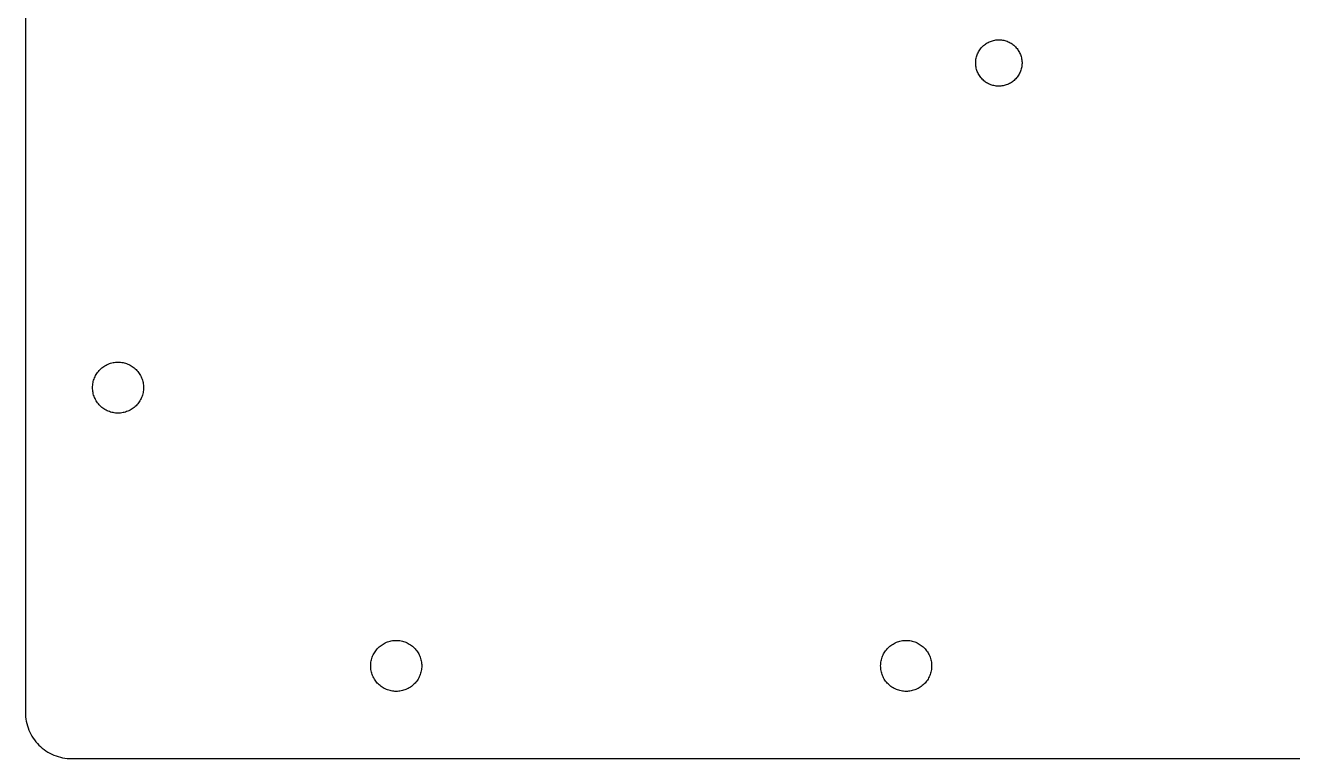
# Model space of a CAD drawing. Header units: metres. Extents: x -150 to 150, y -150 to 150.
# Drawn here: x -150 to -13.3, y -150 to -70.9 of the extents above; entities that cross this region are included whole.
import ezdxf

# ---------------------------------------------------------------- set-up
doc = ezdxf.new("R2010")
doc.units = ezdxf.units.M

msp = doc.modelspace()

# ---------------------------------------------------------------- linework, layer by layer
for p, q in [((-150, 145), (-150, -145)), ((-47.242, -73.8943), (-47.185, -73.7856)), ((-47.185, -73.7856), (-47.1228, -73.6798)), ((-47.1228, -73.6798), (-47.0555, -73.5773)), ((-47.0555, -73.5773), (-46.9832, -73.4781)), ((-46.9832, -73.4781), (-46.9061, -73.3826)), ((-46.9061, -73.3826), (-46.8245, -73.291)), ((-46.8245, -73.291), (-46.7384, -73.2036)), ((-46.7384, -73.2036), (-46.6482, -73.1204)), ((-46.6482, -73.1204), (-46.554, -73.0418)), ((-46.554, -73.0418), (-46.456, -72.9679)), ((-46.456, -72.9679), (-46.3546, -72.8989)), ((-46.3546, -72.8989), (-46.2498, -72.8349)), ((-46.2498, -72.8349), (-46.1421, -72.7762)), ((-46.1421, -72.7762), (-46.0316, -72.7229)), ((-46.0316, -72.7229), (-45.9186, -72.675)), ((-45.9186, -72.675), (-45.8034, -72.6327)), ((-45.8034, -72.6327), (-45.6863, -72.5961)), ((-45.6863, -72.5961), (-45.5675, -72.5653)), ((-45.5675, -72.5653), (-45.4474, -72.5404)), ((-45.4474, -72.5404), (-45.3261, -72.5214)), ((-45.3261, -72.5214), (-45.2041, -72.5084)), ((-45.2041, -72.5084), (-45.0816, -72.5013)), ((-45.0816, -72.5013), (-44.9589, -72.5003)), ((-44.9589, -72.5003), (-44.8363, -72.5054)), ((-44.8363, -72.5054), (-44.7141, -72.5164)), ((-44.7141, -72.5164), (-44.5926, -72.5334)), ((-44.5926, -72.5334), (-44.472, -72.5564)), ((-44.472, -72.5564), (-44.3528, -72.5852)), ((-44.3528, -72.5852), (-44.2351, -72.6198)), ((-44.2351, -72.6198), (-44.1192, -72.6602)), ((-44.1192, -72.6602), (-44.0054, -72.7063)), ((-44.0054, -72.7063), (-43.8941, -72.7578)), ((-43.8941, -72.7578), (-43.7854, -72.8148)), ((-43.7854, -72.8148), (-43.6797, -72.877)), ((-43.6797, -72.877), (-43.5771, -72.9443)), ((-43.5771, -72.9443), (-43.4779, -73.0166)), ((-43.4779, -73.0166), (-43.3824, -73.0937)), ((-43.3824, -73.0937), (-43.2908, -73.1754)), ((-43.2908, -73.1754), (-43.2034, -73.2614)), ((-43.2034, -73.2614), (-43.1202, -73.3516)), ((-43.1202, -73.3516), (-43.0416, -73.4459)), ((-43.0416, -73.4459), (-42.9677, -73.5438)), ((-42.9677, -73.5438), (-42.8987, -73.6453)), ((-42.8987, -73.6453), (-42.8348, -73.75)), ((-42.8348, -73.75), (-42.776, -73.8577)), ((-47.4995, -74.9591), (-47.4945, -74.8365)), ((-47.4985, -75.0818), (-47.4995, -74.9591)), ((-47.4915, -75.2043), (-47.4985, -75.0818)), ((-47.4945, -74.8365), (-47.4834, -74.7143)), ((-47.4834, -74.7143), (-47.4664, -74.5928)), ((-47.4664, -74.5928), (-47.4435, -74.4722)), ((-47.4435, -74.4722), (-47.4146, -74.353)), ((-47.4146, -74.353), (-47.38, -74.2352)), ((-47.38, -74.2352), (-47.3396, -74.1194)), ((-47.3396, -74.1194), (-47.2936, -74.0056)), ((-47.2936, -74.0056), (-47.242, -73.8943)), ((-42.776, -73.8577), (-42.7227, -73.9682)), ((-42.7227, -73.9682), (-42.6748, -74.0812)), ((-42.6748, -74.0812), (-42.6325, -74.1964)), ((-42.6325, -74.1964), (-42.5959, -74.3135)), ((-42.5959, -74.3135), (-42.5651, -74.4323)), ((-42.5651, -74.4323), (-42.5402, -74.5525)), ((-42.5402, -74.5525), (-42.5212, -74.6737)), ((-42.5212, -74.6737), (-42.5082, -74.7957)), ((-42.5052, -75.1635), (-42.5162, -75.2857)), ((-42.5082, -74.7957), (-42.5012, -74.9182)), ((-42.5002, -75.0409), (-42.5052, -75.1635)), ((-42.5012, -74.9182), (-42.5002, -75.0409)), ((-47.4784, -75.3263), (-47.4915, -75.2043)), ((-47.4594, -75.4476), (-47.4784, -75.3263)), ((-47.4345, -75.5677), (-47.4594, -75.4476)), ((-47.4037, -75.6865), (-47.4345, -75.5677)), ((-47.3671, -75.8036), (-47.4037, -75.6865)), ((-47.3249, -75.9188), (-47.3671, -75.8036)), ((-47.277, -76.0318), (-47.3249, -75.9188)), ((-47.2236, -76.1423), (-47.277, -76.0318)), ((-47.1649, -76.25), (-47.2236, -76.1423)), ((-47.1009, -76.3547), (-47.1649, -76.25)), ((-47.0319, -76.4562), (-47.1009, -76.3547)), ((-46.958, -76.5542), (-47.0319, -76.4562)), ((-43.0164, -76.5219), (-43.0935, -76.6174)), ((-42.9442, -76.4228), (-43.0164, -76.5219)), ((-42.8768, -76.3202), (-42.9442, -76.4228)), ((-42.8146, -76.2144), (-42.8768, -76.3202)), ((-42.7576, -76.1057), (-42.8146, -76.2144)), ((-42.7061, -75.9944), (-42.7576, -76.1057)), ((-42.6601, -75.8806), (-42.7061, -75.9944)), ((-42.6197, -75.7648), (-42.6601, -75.8806)), ((-42.585, -75.647), (-42.6197, -75.7648)), ((-42.5562, -75.5278), (-42.585, -75.647)), ((-42.5332, -75.4072), (-42.5562, -75.5278)), ((-42.5162, -75.2857), (-42.5332, -75.4072)), ((-46.8794, -76.6484), (-46.958, -76.5542)), ((-46.7963, -76.7386), (-46.8794, -76.6484)), ((-46.7088, -76.8247), (-46.7963, -76.7386)), ((-46.6172, -76.9063), (-46.7088, -76.8247)), ((-46.5217, -76.9834), (-46.6172, -76.9063)), ((-46.4226, -77.0557), (-46.5217, -76.9834)), ((-46.32, -77.123), (-46.4226, -77.0557)), ((-46.2142, -77.1852), (-46.32, -77.123)), ((-46.1055, -77.2422), (-46.2142, -77.1852)), ((-45.9942, -77.2937), (-46.1055, -77.2422)), ((-45.8804, -77.3398), (-45.9942, -77.2937)), ((-45.7646, -77.3802), (-45.8804, -77.3398)), ((-45.6469, -77.4148), (-45.7646, -77.3802)), ((-45.5276, -77.4437), (-45.6469, -77.4148)), ((-45.4071, -77.4666), (-45.5276, -77.4437)), ((-45.2855, -77.4836), (-45.4071, -77.4666)), ((-45.1633, -77.4947), (-45.2855, -77.4836)), ((-45.0407, -77.4997), (-45.1633, -77.4947)), ((-44.918, -77.4987), (-45.0407, -77.4997)), ((-44.7955, -77.4916), (-44.918, -77.4987)), ((-44.6735, -77.4786), (-44.7955, -77.4916)), ((-44.5523, -77.4596), (-44.6735, -77.4786)), ((-44.4321, -77.4347), (-44.5523, -77.4596)), ((-44.3134, -77.4039), (-44.4321, -77.4347)), ((-44.1962, -77.3673), (-44.3134, -77.4039)), ((-44.081, -77.325), (-44.1962, -77.3673)), ((-43.968, -77.2772), (-44.081, -77.325)), ((-43.8576, -77.2238), (-43.968, -77.2772)), ((-43.7498, -77.1651), (-43.8576, -77.2238)), ((-43.6451, -77.1011), (-43.7498, -77.1651)), ((-43.5436, -77.0321), (-43.6451, -77.1011)), ((-43.4457, -76.9582), (-43.5436, -77.0321)), ((-43.3515, -76.8796), (-43.4457, -76.9582)), ((-43.2612, -76.7965), (-43.3515, -76.8796)), ((-43.1752, -76.709), (-43.2612, -76.7965)), ((-43.0935, -76.6174), (-43.1752, -76.709)), ((-141.945, -108.055), (-141.847, -107.962)), ((-141.847, -107.962), (-141.745, -107.874)), ((-141.745, -107.874), (-141.638, -107.791)), ((-141.638, -107.791), (-141.528, -107.713)), ((-141.528, -107.713), (-141.414, -107.641)), ((-141.414, -107.641), (-141.296, -107.575)), ((-141.296, -107.575), (-141.176, -107.514)), ((-141.176, -107.514), (-141.052, -107.459)), ((-141.052, -107.459), (-140.926, -107.411)), ((-140.926, -107.411), (-140.798, -107.368)), ((-140.798, -107.368), (-140.668, -107.332)), ((-140.668, -107.332), (-140.536, -107.303)), ((-140.536, -107.303), (-140.404, -107.28)), ((-140.404, -107.28), (-140.27, -107.263)), ((-140.27, -107.263), (-140.135, -107.253)), ((-140.135, -107.253), (-140, -107.25)), ((-140, -107.25), (-139.865, -107.253)), ((-139.865, -107.253), (-139.73, -107.263)), ((-139.73, -107.263), (-139.596, -107.28)), ((-139.596, -107.28), (-139.464, -107.303)), ((-139.464, -107.303), (-139.332, -107.332)), ((-139.332, -107.332), (-139.202, -107.368)), ((-139.202, -107.368), (-139.074, -107.411)), ((-139.074, -107.411), (-138.948, -107.459)), ((-138.948, -107.459), (-138.824, -107.514)), ((-138.824, -107.514), (-138.704, -107.575)), ((-138.704, -107.575), (-138.586, -107.641)), ((-138.586, -107.641), (-138.472, -107.713)), ((-138.472, -107.713), (-138.362, -107.791)), ((-138.362, -107.791), (-138.255, -107.874)), ((-138.255, -107.874), (-138.153, -107.962)), ((-138.153, -107.962), (-138.055, -108.055)), ((-142.697, -109.464), (-142.668, -109.332)), ((-142.668, -109.332), (-142.632, -109.202)), ((-142.632, -109.202), (-142.589, -109.074)), ((-142.589, -109.074), (-142.541, -108.948)), ((-142.541, -108.948), (-142.486, -108.824)), ((-142.486, -108.824), (-142.425, -108.704)), ((-142.425, -108.704), (-142.359, -108.586)), ((-142.359, -108.586), (-142.287, -108.472)), ((-142.287, -108.472), (-142.209, -108.362)), ((-142.209, -108.362), (-142.126, -108.255)), ((-142.126, -108.255), (-142.038, -108.153)), ((-142.038, -108.153), (-141.945, -108.055)), ((-138.055, -108.055), (-137.962, -108.153)), ((-137.962, -108.153), (-137.874, -108.255)), ((-137.874, -108.255), (-137.791, -108.362)), ((-137.791, -108.362), (-137.713, -108.472)), ((-137.713, -108.472), (-137.641, -108.586)), ((-137.641, -108.586), (-137.575, -108.704)), ((-137.575, -108.704), (-137.514, -108.824)), ((-137.514, -108.824), (-137.459, -108.948)), ((-137.459, -108.948), (-137.411, -109.074)), ((-137.411, -109.074), (-137.368, -109.202)), ((-137.368, -109.202), (-137.332, -109.332)), ((-137.332, -109.332), (-137.303, -109.464)), ((-142.75, -110), (-142.747, -109.865)), ((-142.747, -110.135), (-142.75, -110)), ((-142.747, -109.865), (-142.737, -109.73)), ((-142.737, -110.27), (-142.747, -110.135)), ((-142.737, -109.73), (-142.72, -109.596)), ((-142.72, -110.404), (-142.737, -110.27)), ((-142.72, -109.596), (-142.697, -109.464)), ((-142.697, -110.536), (-142.72, -110.404)), ((-142.668, -110.668), (-142.697, -110.536)), ((-142.632, -110.798), (-142.668, -110.668)), ((-137.332, -110.668), (-137.368, -110.798)), ((-137.303, -110.536), (-137.332, -110.668)), ((-137.303, -109.464), (-137.28, -109.596)), ((-137.28, -110.404), (-137.303, -110.536)), ((-137.28, -109.596), (-137.263, -109.73)), ((-137.263, -110.27), (-137.28, -110.404)), ((-137.263, -109.73), (-137.253, -109.865)), ((-137.253, -110.135), (-137.263, -110.27)), ((-137.253, -109.865), (-137.25, -110)), ((-137.25, -110), (-137.253, -110.135)), ((-142.589, -110.926), (-142.632, -110.798)), ((-142.541, -111.052), (-142.589, -110.926)), ((-142.486, -111.176), (-142.541, -111.052)), ((-142.425, -111.296), (-142.486, -111.176)), ((-142.359, -111.414), (-142.425, -111.296)), ((-142.287, -111.528), (-142.359, -111.414)), ((-142.209, -111.638), (-142.287, -111.528)), ((-142.126, -111.745), (-142.209, -111.638)), ((-142.038, -111.847), (-142.126, -111.745)), ((-141.945, -111.945), (-142.038, -111.847)), ((-141.847, -112.038), (-141.945, -111.945)), ((-141.745, -112.126), (-141.847, -112.038)), ((-138.153, -112.038), (-138.255, -112.126)), ((-138.055, -111.945), (-138.153, -112.038)), ((-137.962, -111.847), (-138.055, -111.945)), ((-137.874, -111.745), (-137.962, -111.847)), ((-137.791, -111.638), (-137.874, -111.745)), ((-137.713, -111.528), (-137.791, -111.638)), ((-137.641, -111.414), (-137.713, -111.528)), ((-137.575, -111.296), (-137.641, -111.414)), ((-137.514, -111.176), (-137.575, -111.296)), ((-137.459, -111.052), (-137.514, -111.176)), ((-137.411, -110.926), (-137.459, -111.052)), ((-137.368, -110.798), (-137.411, -110.926)), ((-141.638, -112.209), (-141.745, -112.126)), ((-141.528, -112.287), (-141.638, -112.209)), ((-141.414, -112.359), (-141.528, -112.287)), ((-141.296, -112.425), (-141.414, -112.359)), ((-141.176, -112.486), (-141.296, -112.425)), ((-141.052, -112.541), (-141.176, -112.486)), ((-140.926, -112.589), (-141.052, -112.541)), ((-140.798, -112.632), (-140.926, -112.589)), ((-140.668, -112.668), (-140.798, -112.632)), ((-140.536, -112.697), (-140.668, -112.668)), ((-140.404, -112.72), (-140.536, -112.697)), ((-140.27, -112.737), (-140.404, -112.72)), ((-140.135, -112.747), (-140.27, -112.737)), ((-140, -112.75), (-140.135, -112.747)), ((-139.865, -112.747), (-140, -112.75)), ((-139.73, -112.737), (-139.865, -112.747)), ((-139.596, -112.72), (-139.73, -112.737)), ((-139.464, -112.697), (-139.596, -112.72)), ((-139.332, -112.668), (-139.464, -112.697)), ((-139.202, -112.632), (-139.332, -112.668)), ((-139.074, -112.589), (-139.202, -112.632)), ((-138.948, -112.541), (-139.074, -112.589)), ((-138.824, -112.486), (-138.948, -112.541)), ((-138.704, -112.425), (-138.824, -112.486)), ((-138.586, -112.359), (-138.704, -112.425)), ((-138.472, -112.287), (-138.586, -112.359)), ((-138.362, -112.209), (-138.472, -112.287)), ((-138.255, -112.126), (-138.362, -112.209)), ((-112.038, -138.153), (-111.945, -138.055)), ((-111.945, -138.055), (-111.847, -137.962)), ((-111.847, -137.962), (-111.745, -137.874)), ((-111.745, -137.874), (-111.638, -137.791)), ((-111.638, -137.791), (-111.528, -137.713)), ((-111.528, -137.713), (-111.414, -137.641)), ((-111.414, -137.641), (-111.296, -137.575)), ((-111.296, -137.575), (-111.176, -137.514)), ((-111.176, -137.514), (-111.052, -137.459)), ((-111.052, -137.459), (-110.926, -137.411)), ((-110.926, -137.411), (-110.798, -137.368)), ((-110.798, -137.368), (-110.668, -137.332)), ((-110.668, -137.332), (-110.536, -137.303)), ((-110.536, -137.303), (-110.404, -137.28)), ((-110.404, -137.28), (-110.27, -137.263)), ((-110.27, -137.263), (-110.135, -137.253)), ((-110.135, -137.253), (-110, -137.25)), ((-110, -137.25), (-109.865, -137.253)), ((-109.865, -137.253), (-109.73, -137.263)), ((-109.73, -137.263), (-109.596, -137.28)), ((-109.596, -137.28), (-109.464, -137.303)), ((-109.464, -137.303), (-109.332, -137.332)), ((-109.332, -137.332), (-109.202, -137.368)), ((-109.202, -137.368), (-109.074, -137.411)), ((-109.074, -137.411), (-108.948, -137.459)), ((-108.948, -137.459), (-108.824, -137.514)), ((-108.824, -137.514), (-108.704, -137.575)), ((-108.704, -137.575), (-108.586, -137.641)), ((-108.586, -137.641), (-108.472, -137.713)), ((-108.472, -137.713), (-108.362, -137.791)), ((-108.362, -137.791), (-108.255, -137.874)), ((-108.255, -137.874), (-108.153, -137.962)), ((-108.153, -137.962), (-108.055, -138.055)), ((-108.055, -138.055), (-107.962, -138.153)), ((-57.0376, -138.153), (-56.9445, -138.055)), ((-56.9445, -138.055), (-56.8468, -137.962)), ((-56.8468, -137.962), (-56.7446, -137.874)), ((-56.7446, -137.874), (-56.6382, -137.791)), ((-56.6382, -137.791), (-56.5278, -137.713)), ((-56.5278, -137.713), (-56.4138, -137.641)), ((-56.4138, -137.641), (-56.2963, -137.575)), ((-56.2963, -137.575), (-56.1758, -137.514)), ((-56.1758, -137.514), (-56.0524, -137.459)), ((-56.0524, -137.459), (-55.9264, -137.411)), ((-55.9264, -137.411), (-55.7983, -137.368)), ((-55.7983, -137.368), (-55.6682, -137.332)), ((-55.6682, -137.332), (-55.5365, -137.303)), ((-55.5365, -137.303), (-55.4035, -137.28)), ((-55.4035, -137.28), (-55.2695, -137.263)), ((-55.2695, -137.263), (-55.1349, -137.253)), ((-55.1349, -137.253), (-55, -137.25)), ((-55, -137.25), (-54.8651, -137.253)), ((-54.8651, -137.253), (-54.7305, -137.263)), ((-54.7305, -137.263), (-54.5965, -137.28)), ((-54.5965, -137.28), (-54.4635, -137.303)), ((-54.4635, -137.303), (-54.3318, -137.332)), ((-54.3318, -137.332), (-54.2017, -137.368)), ((-54.2017, -137.368), (-54.0735, -137.411)), ((-54.0735, -137.411), (-53.9476, -137.459)), ((-53.9476, -137.459), (-53.8242, -137.514)), ((-53.8242, -137.514), (-53.7037, -137.575)), ((-53.7037, -137.575), (-53.5862, -137.641)), ((-53.5862, -137.641), (-53.4722, -137.713)), ((-53.4722, -137.713), (-53.3618, -137.791)), ((-53.3618, -137.791), (-53.2554, -137.874)), ((-53.2554, -137.874), (-53.1532, -137.962)), ((-53.1532, -137.962), (-53.0555, -138.055)), ((-53.0555, -138.055), (-52.9624, -138.153)), ((-112.697, -139.464), (-112.668, -139.332)), ((-112.668, -139.332), (-112.632, -139.202)), ((-112.632, -139.202), (-112.589, -139.074)), ((-112.589, -139.074), (-112.541, -138.948)), ((-112.541, -138.948), (-112.486, -138.824)), ((-112.486, -138.824), (-112.425, -138.704)), ((-112.425, -138.704), (-112.359, -138.586)), ((-112.359, -138.586), (-112.287, -138.472)), ((-112.287, -138.472), (-112.209, -138.362)), ((-112.209, -138.362), (-112.126, -138.255)), ((-112.126, -138.255), (-112.038, -138.153)), ((-107.962, -138.153), (-107.874, -138.255)), ((-107.874, -138.255), (-107.791, -138.362)), ((-107.791, -138.362), (-107.713, -138.472)), ((-107.713, -138.472), (-107.641, -138.586)), ((-107.641, -138.586), (-107.575, -138.704)), ((-107.575, -138.704), (-107.514, -138.824)), ((-107.514, -138.824), (-107.459, -138.948)), ((-107.459, -138.948), (-107.411, -139.074)), ((-107.411, -139.074), (-107.368, -139.202)), ((-107.368, -139.202), (-107.332, -139.332)), ((-107.332, -139.332), (-107.303, -139.464)), ((-57.6972, -139.464), (-57.6676, -139.332)), ((-57.6676, -139.332), (-57.6316, -139.202)), ((-57.6316, -139.202), (-57.5892, -139.074)), ((-57.5892, -139.074), (-57.5407, -138.948)), ((-57.5407, -138.948), (-57.486, -138.824)), ((-57.486, -138.824), (-57.4253, -138.704)), ((-57.4253, -138.704), (-57.3587, -138.586)), ((-57.3587, -138.586), (-57.2865, -138.472)), ((-57.2865, -138.472), (-57.2088, -138.362)), ((-57.2088, -138.362), (-57.1258, -138.255)), ((-57.1258, -138.255), (-57.0376, -138.153)), ((-52.9624, -138.153), (-52.8742, -138.255)), ((-52.8742, -138.255), (-52.7912, -138.362)), ((-52.7912, -138.362), (-52.7135, -138.472)), ((-52.7135, -138.472), (-52.6412, -138.586)), ((-52.6412, -138.586), (-52.5747, -138.704)), ((-52.5747, -138.704), (-52.514, -138.824)), ((-52.514, -138.824), (-52.4593, -138.948)), ((-52.4593, -138.948), (-52.4108, -139.074)), ((-52.4108, -139.074), (-52.3684, -139.202)), ((-52.3684, -139.202), (-52.3324, -139.332)), ((-52.3324, -139.332), (-52.3028, -139.464)), ((-112.75, -140), (-112.747, -139.865)), ((-112.747, -140.135), (-112.75, -140)), ((-112.747, -139.865), (-112.737, -139.73)), ((-112.737, -140.27), (-112.747, -140.135)), ((-112.737, -139.73), (-112.72, -139.596)), ((-112.72, -140.404), (-112.737, -140.27)), ((-112.72, -139.596), (-112.697, -139.464)), ((-112.697, -140.536), (-112.72, -140.404)), ((-112.668, -140.668), (-112.697, -140.536)), ((-112.632, -140.798), (-112.668, -140.668)), ((-107.332, -140.668), (-107.368, -140.798)), ((-107.303, -140.536), (-107.332, -140.668)), ((-107.303, -139.464), (-107.28, -139.596)), ((-107.28, -140.404), (-107.303, -140.536)), ((-107.28, -139.596), (-107.263, -139.73)), ((-107.263, -140.27), (-107.28, -140.404)), ((-107.263, -139.73), (-107.253, -139.865)), ((-107.253, -140.135), (-107.263, -140.27)), ((-107.253, -139.865), (-107.25, -140)), ((-107.25, -140), (-107.253, -140.135)), ((-57.75, -140), (-57.7467, -139.865)), ((-57.7467, -140.135), (-57.75, -140)), ((-57.7467, -139.865), (-57.7368, -139.73)), ((-57.7368, -140.27), (-57.7467, -140.135)), ((-57.7368, -139.73), (-57.7202, -139.596)), ((-57.7202, -140.404), (-57.7368, -140.27)), ((-57.7202, -139.596), (-57.6972, -139.464)), ((-57.6972, -140.536), (-57.7202, -140.404)), ((-57.6676, -140.668), (-57.6972, -140.536)), ((-57.6316, -140.798), (-57.6676, -140.668)), ((-52.3324, -140.668), (-52.3684, -140.798)), ((-52.3028, -140.536), (-52.3324, -140.668)), ((-52.3028, -139.464), (-52.2798, -139.596)), ((-52.2798, -140.404), (-52.3028, -140.536)), ((-52.2798, -139.596), (-52.2632, -139.73)), ((-52.2632, -140.27), (-52.2798, -140.404)), ((-52.2632, -139.73), (-52.2533, -139.865)), ((-52.2533, -140.135), (-52.2632, -140.27)), ((-52.2533, -139.865), (-52.25, -140)), ((-52.25, -140), (-52.2533, -140.135)), ((-112.589, -140.926), (-112.632, -140.798)), ((-112.541, -141.052), (-112.589, -140.926)), ((-112.486, -141.176), (-112.541, -141.052)), ((-112.425, -141.296), (-112.486, -141.176)), ((-112.359, -141.414), (-112.425, -141.296)), ((-112.287, -141.528), (-112.359, -141.414)), ((-112.209, -141.638), (-112.287, -141.528)), ((-112.126, -141.745), (-112.209, -141.638)), ((-112.038, -141.847), (-112.126, -141.745)), ((-111.945, -141.945), (-112.038, -141.847)), ((-111.847, -142.038), (-111.945, -141.945)), ((-111.745, -142.126), (-111.847, -142.038)), ((-111.638, -142.209), (-111.745, -142.126)), ((-108.255, -142.126), (-108.362, -142.209)), ((-108.153, -142.038), (-108.255, -142.126)), ((-108.055, -141.945), (-108.153, -142.038)), ((-107.962, -141.847), (-108.055, -141.945)), ((-107.874, -141.745), (-107.962, -141.847)), ((-107.791, -141.638), (-107.874, -141.745)), ((-107.713, -141.528), (-107.791, -141.638)), ((-107.641, -141.414), (-107.713, -141.528)), ((-107.575, -141.296), (-107.641, -141.414)), ((-107.514, -141.176), (-107.575, -141.296)), ((-107.459, -141.052), (-107.514, -141.176)), ((-107.411, -140.926), (-107.459, -141.052)), ((-107.368, -140.798), (-107.411, -140.926)), ((-57.5892, -140.926), (-57.6316, -140.798)), ((-57.5407, -141.052), (-57.5892, -140.926)), ((-57.486, -141.176), (-57.5407, -141.052)), ((-57.4253, -141.296), (-57.486, -141.176)), ((-57.3587, -141.414), (-57.4253, -141.296)), ((-57.2865, -141.528), (-57.3587, -141.414)), ((-57.2088, -141.638), (-57.2865, -141.528)), ((-57.1258, -141.745), (-57.2088, -141.638)), ((-57.0376, -141.847), (-57.1258, -141.745)), ((-56.9445, -141.945), (-57.0376, -141.847)), ((-56.8468, -142.038), (-56.9445, -141.945)), ((-56.7446, -142.126), (-56.8468, -142.038)), ((-56.6382, -142.209), (-56.7446, -142.126)), ((-53.2554, -142.126), (-53.3618, -142.209)), ((-53.1532, -142.038), (-53.2554, -142.126)), ((-53.0555, -141.945), (-53.1532, -142.038)), ((-52.9624, -141.847), (-53.0555, -141.945)), ((-52.8742, -141.745), (-52.9624, -141.847)), ((-52.7912, -141.638), (-52.8742, -141.745)), ((-52.7135, -141.528), (-52.7912, -141.638)), ((-52.6412, -141.414), (-52.7135, -141.528)), ((-52.5747, -141.296), (-52.6412, -141.414)), ((-52.514, -141.176), (-52.5747, -141.296)), ((-52.4593, -141.052), (-52.514, -141.176)), ((-52.4108, -140.926), (-52.4593, -141.052)), ((-52.3684, -140.798), (-52.4108, -140.926)), ((-111.528, -142.287), (-111.638, -142.209)), ((-111.414, -142.359), (-111.528, -142.287)), ((-111.296, -142.425), (-111.414, -142.359)), ((-111.176, -142.486), (-111.296, -142.425)), ((-111.052, -142.541), (-111.176, -142.486)), ((-110.926, -142.589), (-111.052, -142.541)), ((-110.798, -142.632), (-110.926, -142.589)), ((-110.668, -142.668), (-110.798, -142.632)), ((-110.536, -142.697), (-110.668, -142.668)), ((-110.404, -142.72), (-110.536, -142.697)), ((-110.27, -142.737), (-110.404, -142.72)), ((-110.135, -142.747), (-110.27, -142.737)), ((-110, -142.75), (-110.135, -142.747)), ((-109.865, -142.747), (-110, -142.75)), ((-109.73, -142.737), (-109.865, -142.747)), ((-109.596, -142.72), (-109.73, -142.737)), ((-109.464, -142.697), (-109.596, -142.72)), ((-109.332, -142.668), (-109.464, -142.697)), ((-109.202, -142.632), (-109.332, -142.668)), ((-109.074, -142.589), (-109.202, -142.632)), ((-108.948, -142.541), (-109.074, -142.589)), ((-108.824, -142.486), (-108.948, -142.541)), ((-108.704, -142.425), (-108.824, -142.486)), ((-108.586, -142.359), (-108.704, -142.425)), ((-108.472, -142.287), (-108.586, -142.359)), ((-108.362, -142.209), (-108.472, -142.287)), ((-56.5278, -142.287), (-56.6382, -142.209)), ((-56.4138, -142.359), (-56.5278, -142.287)), ((-56.2963, -142.425), (-56.4138, -142.359)), ((-56.1758, -142.486), (-56.2963, -142.425)), ((-56.0524, -142.541), (-56.1758, -142.486)), ((-55.9264, -142.589), (-56.0524, -142.541)), ((-55.7983, -142.632), (-55.9264, -142.589)), ((-55.6682, -142.668), (-55.7983, -142.632)), ((-55.5365, -142.697), (-55.6682, -142.668)), ((-55.4035, -142.72), (-55.5365, -142.697)), ((-55.2695, -142.737), (-55.4035, -142.72)), ((-55.1349, -142.747), (-55.2695, -142.737)), ((-55, -142.75), (-55.1349, -142.747)), ((-54.8651, -142.747), (-55, -142.75)), ((-54.7305, -142.737), (-54.8651, -142.747)), ((-54.5965, -142.72), (-54.7305, -142.737)), ((-54.4635, -142.697), (-54.5965, -142.72)), ((-54.3318, -142.668), (-54.4635, -142.697)), ((-54.2017, -142.632), (-54.3318, -142.668)), ((-54.0735, -142.589), (-54.2017, -142.632)), ((-53.9476, -142.541), (-54.0735, -142.589)), ((-53.8242, -142.486), (-53.9476, -142.541)), ((-53.7037, -142.425), (-53.8242, -142.486)), ((-53.5862, -142.359), (-53.7037, -142.425)), ((-53.4722, -142.287), (-53.5862, -142.359)), ((-53.3618, -142.209), (-53.4722, -142.287)), ((-150, -145), (-149.994, -145.245)), ((-149.994, -145.245), (-149.976, -145.49)), ((-149.976, -145.49), (-149.946, -145.734)), ((-149.946, -145.734), (-149.904, -145.975)), ((-149.904, -145.975), (-149.85, -146.215)), ((-149.85, -146.215), (-149.785, -146.451)), ((-149.785, -146.451), (-149.708, -146.684)), ((-149.708, -146.684), (-149.619, -146.913)), ((-149.619, -146.913), (-149.52, -147.138)), ((-149.52, -147.138), (-149.41, -147.357)), ((-149.41, -147.357), (-149.289, -147.571)), ((-149.289, -147.571), (-149.157, -147.778)), ((-149.157, -147.778), (-149.016, -147.979)), ((-149.016, -147.979), (-148.865, -148.172)), ((-148.865, -148.172), (-148.705, -148.358)), ((-148.705, -148.358), (-148.536, -148.536)), ((-148.536, -148.536), (-148.358, -148.705)), ((-148.358, -148.705), (-148.172, -148.865)), ((-148.172, -148.865), (-147.979, -149.016)), ((-147.979, -149.016), (-147.778, -149.157)), ((-147.778, -149.157), (-147.571, -149.289)), ((-147.571, -149.289), (-147.357, -149.41)), ((-147.357, -149.41), (-147.138, -149.52)), ((-147.138, -149.52), (-146.913, -149.619)), ((-146.913, -149.619), (-146.684, -149.708)), ((-146.684, -149.708), (-146.451, -149.785)), ((-146.451, -149.785), (-146.215, -149.85)), ((-146.215, -149.85), (-145.975, -149.904)), ((-145.975, -149.904), (-145.734, -149.946)), ((-145.734, -149.946), (-145.49, -149.976)), ((-145.49, -149.976), (-145.245, -149.994)), ((-145.245, -149.994), (-145, -150)), ((-145, -150), (145, -150))]:
    msp.add_line(p, q)

doc.saveas('drawing.dxf')
